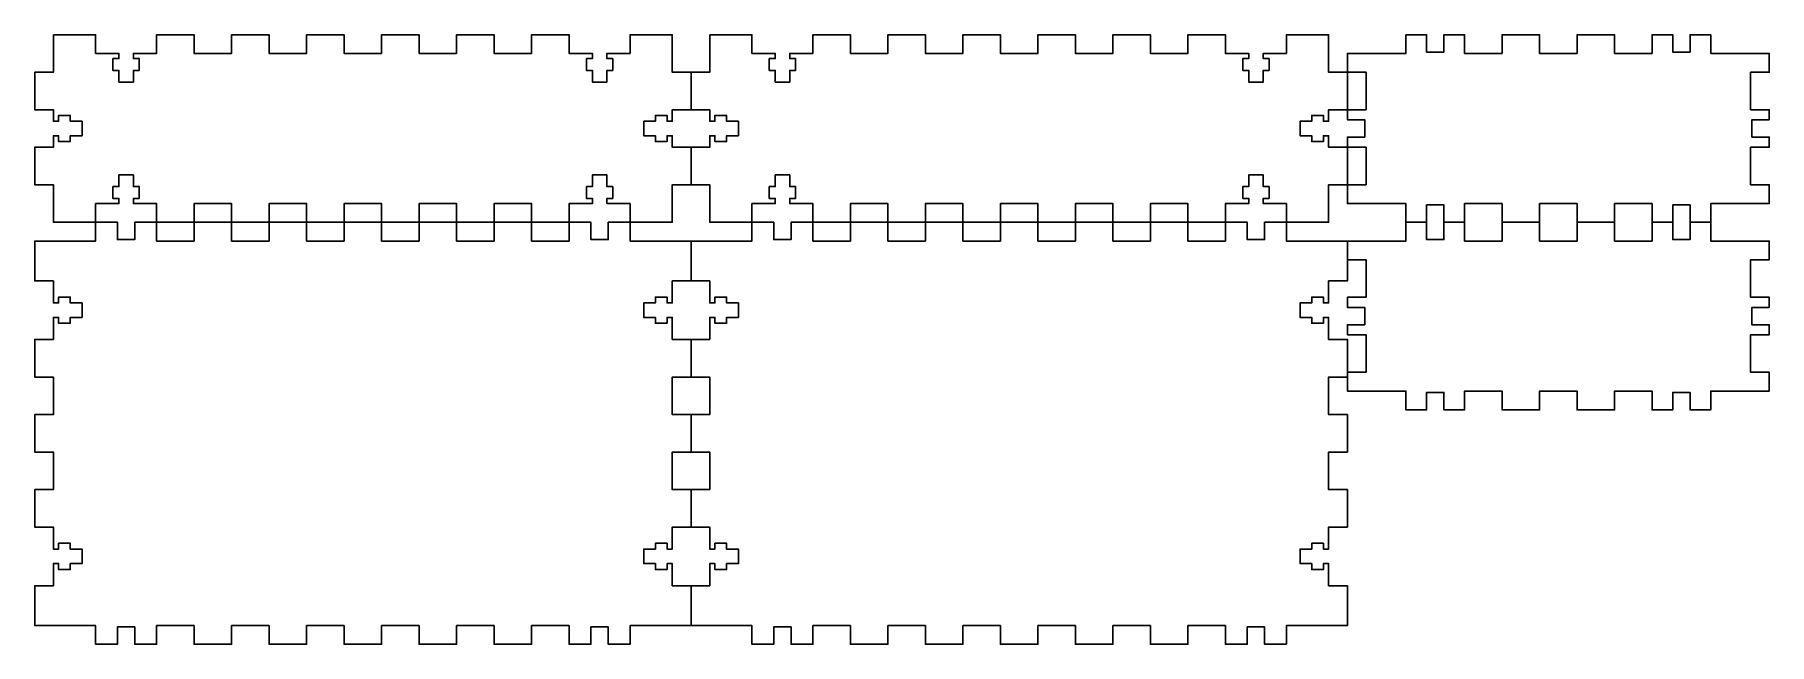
# Model space of a CAD drawing. Extents: x 6 to 376, y 6 to 136.
import ezdxf

# ---------------------------------------------------------------- set-up
doc = ezdxf.new("R2010")
doc.units = 0
doc.layers.get('0').update_dxf_attribs({"linetype": 'CONTINUOUS'})

msp = doc.modelspace()

# ---------------------------------------------------------------- linework, layer by layer
at = {"color": 7}
for points in [[(10.350152, 136.35), (10.350152, 128.350213), (6.349983, 128.350213), (6.349983, 120.349874), (10.350152, 120.349874), (10.350152, 117.900273), (11.449826, 117.900273), (11.449826, 119.149879), (13.950139, 119.149879), (13.950139, 117.900273), (16.4499, 117.900273), (16.4499, 114.800239), (13.950139, 114.800239), (13.950139, 113.550082), (11.449826, 113.550082), (11.449826, 114.800239), (10.350152, 114.800239), (10.350152, 112.350088), (6.349983, 112.350088), (6.349983, 104.349748), (10.350152, 104.349748), (10.350152, 96.349961), (19.349844, 96.349961), (19.349844, 100.350131), (24.299757, 100.350131), (24.299757, 101.449805), (23.050152, 101.449805), (23.050152, 103.950118), (24.299757, 103.950118), (24.299757, 106.449879), (27.399792, 106.449879), (27.399792, 103.950118), (28.649947, 103.950118), (28.649947, 101.449805), (27.399792, 101.449805), (27.399792, 100.350131), (32.350256, 100.350131), (32.350256, 96.349961), (40.350045, 96.349961), (40.350045, 100.350131), (48.349831, 100.350131), (48.349831, 96.349961), (56.350171, 96.349961), (56.350171, 100.350131), (64.349957, 100.350131), (64.349957, 96.349961), (72.349744, 96.349961), (72.349744, 100.350131), (80.350083, 100.350131), (80.350083, 96.349961), (88.34987, 96.349961), (88.34987, 100.350131), (96.350209, 100.350131), (96.350209, 96.349961), (104.349996, 96.349961), (104.349996, 100.350131), (112.349782, 100.350131), (112.349782, 96.349961), (120.350122, 96.349961), (120.350122, 100.350131), (125.300034, 100.350131), (125.300034, 101.449805), (124.04988, 101.449805), (124.04988, 103.950118), (125.300034, 103.950118), (125.300034, 106.449879), (128.400071, 106.449879), (128.400071, 103.950118), (129.650225, 103.950118), (129.650225, 101.449805), (128.400071, 101.449805), (128.400071, 100.350131), (133.349983, 100.350131), (133.349983, 96.349961), (142.350225, 96.349961), (142.350225, 104.349748), (146.349844, 104.349748), (146.349844, 112.350088), (142.350225, 112.350088), (142.350225, 114.800239), (141.250001, 114.800239), (141.250001, 113.550082), (138.75024, 113.550082), (138.75024, 114.800239), (136.249926, 114.800239), (136.249926, 117.900273), (138.75024, 117.900273), (138.75024, 119.149879), (141.250001, 119.149879), (141.250001, 117.900273), (142.350225, 117.900273), (142.350225, 120.349874), (146.349844, 120.349874), (146.349844, 128.350213), (142.350225, 128.350213), (142.350225, 136.35), (133.349983, 136.35), (133.349983, 132.349831), (128.400071, 132.349831), (128.400071, 131.250156), (129.650225, 131.250156), (129.650225, 128.749844), (128.400071, 128.749844), (128.400071, 126.250083), (125.300034, 126.250083), (125.300034, 128.749844), (124.04988, 128.749844), (124.04988, 131.250156), (125.300034, 131.250156), (125.300034, 132.349831), (120.350122, 132.349831), (120.350122, 136.35), (112.349782, 136.35), (112.349782, 132.349831), (104.349996, 132.349831), (104.349996, 136.35), (96.350209, 136.35), (96.350209, 132.349831), (88.34987, 132.349831), (88.34987, 136.35), (80.350083, 136.35), (80.350083, 132.349831), (72.349744, 132.349831), (72.349744, 136.35), (64.349957, 136.35), (64.349957, 132.349831), (56.350171, 132.349831), (56.350171, 136.35), (48.349831, 136.35), (48.349831, 132.349831), (40.350045, 132.349831), (40.350045, 136.35), (32.350256, 136.35), (32.350256, 132.349831), (27.399792, 132.349831), (27.399792, 131.250156), (28.649947, 131.250156), (28.649947, 128.749844), (27.399792, 128.749844), (27.399792, 126.250083), (24.299757, 126.250083), (24.299757, 128.749844), (23.050152, 128.749844), (23.050152, 131.250156), (24.299757, 131.250156), (24.299757, 132.349831), (19.349844, 132.349831), (19.349844, 136.35), (10.350152, 136.35), (10.350152, 136.35)], [(150.350014, 136.35), (150.350014, 128.350213), (146.349844, 128.350213), (146.349844, 120.349874), (150.350014, 120.349874), (150.350014, 117.900273), (151.45024, 117.900273), (151.45024, 119.149879), (153.950001, 119.149879), (153.950001, 117.900273), (156.449762, 117.900273), (156.449762, 114.800239), (153.950001, 114.800239), (153.950001, 113.550082), (151.45024, 113.550082), (151.45024, 114.800239), (150.350014, 114.800239), (150.350014, 112.350088), (146.349844, 112.350088), (146.349844, 104.349748), (150.350014, 104.349748), (150.350014, 96.349961), (159.350256, 96.349961), (159.350256, 100.350131), (164.300171, 100.350131), (164.300171, 101.449805), (163.050014, 101.449805), (163.050014, 103.950118), (164.300171, 103.950118), (164.300171, 106.449879), (167.400204, 106.449879), (167.400204, 103.950118), (168.649808, 103.950118), (168.649808, 101.449805), (167.400204, 101.449805), (167.400204, 100.350131), (172.350117, 100.350131), (172.350117, 96.349961), (180.349906, 96.349961), (180.349906, 100.350131), (188.350243, 100.350131), (188.350243, 96.349961), (196.350032, 96.349961), (196.350032, 100.350131), (204.349818, 100.350131), (204.349818, 96.349961), (212.350158, 96.349961), (212.350158, 100.350131), (220.349945, 100.350131), (220.349945, 96.349961), (228.349731, 96.349961), (228.349731, 100.350131), (236.350071, 100.350131), (236.350071, 96.349961), (244.349857, 96.349961), (244.349857, 100.350131), (252.350197, 100.350131), (252.350197, 96.349961), (260.349983, 96.349961), (260.349983, 100.350131), (265.299896, 100.350131), (265.299896, 101.449805), (264.049741, 101.449805), (264.049741, 103.950118), (265.299896, 103.950118), (265.299896, 106.449879), (268.399932, 106.449879), (268.399932, 103.950118), (269.650086, 103.950118), (269.650086, 101.449805), (268.399932, 101.449805), (268.399932, 100.350131), (273.349844, 100.350131), (273.349844, 96.349961), (282.350069, 96.349961), (282.350069, 104.349748), (286.349694, 104.349748), (286.349694, 112.350088), (282.350069, 112.350088), (282.350069, 114.800239), (281.249862, 114.800239), (281.249862, 113.550082), (278.750101, 113.550082), (278.750101, 114.800239), (276.249788, 114.800239), (276.249788, 117.900273), (278.750101, 117.900273), (278.750101, 119.149879), (281.249862, 119.149879), (281.249862, 117.900273), (282.350069, 117.900273), (282.350069, 120.349874), (286.349694, 120.349874), (286.349694, 128.350213), (282.350069, 128.350213), (282.350069, 136.35), (273.349844, 136.35), (273.349844, 132.349831), (268.399932, 132.349831), (268.399932, 131.250156), (269.650086, 131.250156), (269.650086, 128.749844), (268.399932, 128.749844), (268.399932, 126.250083), (265.299896, 126.250083), (265.299896, 128.749844), (264.049741, 128.749844), (264.049741, 131.250156), (265.299896, 131.250156), (265.299896, 132.349831), (260.349983, 132.349831), (260.349983, 136.35), (252.350197, 136.35), (252.350197, 132.349831), (244.349857, 132.349831), (244.349857, 136.35), (236.350071, 136.35), (236.350071, 132.349831), (228.349731, 132.349831), (228.349731, 136.35), (220.349945, 136.35), (220.349945, 132.349831), (212.350158, 132.349831), (212.350158, 136.35), (204.349818, 136.35), (204.349818, 132.349831), (196.350032, 132.349831), (196.350032, 136.35), (188.350243, 136.35), (188.350243, 132.349831), (180.349906, 132.349831), (180.349906, 136.35), (172.350117, 136.35), (172.350117, 132.349831), (167.400204, 132.349831), (167.400204, 131.250156), (168.649808, 131.250156), (168.649808, 128.749844), (167.400204, 128.749844), (167.400204, 126.250083), (164.300171, 126.250083), (164.300171, 128.749844), (163.050014, 128.749844), (163.050014, 131.250156), (164.300171, 131.250156), (164.300171, 132.349831), (159.350256, 132.349831), (159.350256, 136.35), (150.350014, 136.35), (150.350014, 136.35)], [(298.850163, 136.35), (298.850163, 132.349831), (286.349694, 132.349831), (286.349694, 128.350213), (290.349855, 128.350213), (290.349855, 120.349874), (286.349694, 120.349874), (286.349694, 118.200135), (290.049994, 118.200135), (290.049994, 114.499826), (286.349694, 114.499826), (286.349694, 112.350088), (290.349855, 112.350088), (290.349855, 104.349748), (286.349694, 104.349748), (286.349694, 100.350131), (298.850163, 100.350131), (298.850163, 96.349961), (303.249951, 96.349961), (303.249951, 100.05027), (306.949715, 100.05027), (306.949715, 96.349961), (311.350067, 96.349961), (311.350067, 100.350131), (319.349854, 100.350131), (319.349854, 96.349961), (327.350176, 96.349961), (327.350176, 100.350131), (335.349963, 100.350131), (335.349963, 96.349961), (343.349778, 96.349961), (343.349778, 100.350131), (351.3501, 100.350131), (351.3501, 96.349961), (355.749888, 96.349961), (355.749888, 100.05027), (359.450217, 100.05027), (359.450217, 96.349961), (363.850005, 96.349961), (363.850005, 100.350131), (376.349909, 100.350131), (376.349909, 104.349748), (372.349748, 104.349748), (372.349748, 112.350088), (376.349909, 112.350088), (376.349909, 114.499826), (372.650173, 114.499826), (372.650173, 118.200135), (376.349909, 118.200135), (376.349909, 120.349874), (372.349748, 120.349874), (372.349748, 128.350213), (376.349909, 128.350213), (376.349909, 132.349831), (363.850005, 132.349831), (363.850005, 136.35), (359.450217, 136.35), (359.450217, 132.650243), (355.749888, 132.650243), (355.749888, 136.35), (351.3501, 136.35), (351.3501, 132.349831), (343.349778, 132.349831), (343.349778, 136.35), (335.349963, 136.35), (335.349963, 132.349831), (327.350176, 132.349831), (327.350176, 136.35), (319.349854, 136.35), (319.349854, 132.349831), (311.350067, 132.349831), (311.350067, 136.35), (306.949715, 136.35), (306.949715, 132.650243), (303.249951, 132.650243), (303.249951, 136.35), (298.850163, 136.35), (298.850163, 136.35)], [(19.349844, 96.349961), (19.349844, 92.349792), (6.349983, 92.349792), (6.349983, 83.850051), (10.350152, 83.850051), (10.350152, 79.149841), (11.449826, 79.149841), (11.449826, 80.399995), (13.950139, 80.399995), (13.950139, 79.149841), (16.4499, 79.149841), (16.4499, 76.049805), (13.950139, 76.049805), (13.950139, 74.800201), (11.449826, 74.800201), (11.449826, 76.049805), (10.350152, 76.049805), (10.350152, 71.350144), (6.349983, 71.350144), (6.349983, 63.349805), (10.350152, 63.349805), (10.350152, 55.350018), (6.349983, 55.350018), (6.349983, 47.350229), (10.350152, 47.350229), (10.350152, 39.349892), (6.349983, 39.349892), (6.349983, 31.350103), (10.350152, 31.350103), (10.350152, 26.649892), (11.449826, 26.649892), (11.449826, 27.900049), (13.950139, 27.900049), (13.950139, 26.649892), (16.4499, 26.649892), (16.4499, 23.549856), (13.950139, 23.549856), (13.950139, 22.300252), (11.449826, 22.300252), (11.449826, 23.549856), (10.350152, 23.549856), (10.350152, 18.850195), (6.349983, 18.850195), (6.349983, 10.349905), (19.349844, 10.349905), (19.349844, 6.349735), (23.999896, 6.349735), (23.999896, 10.050044), (27.700204, 10.050044), (27.700204, 6.349735), (32.350256, 6.349735), (32.350256, 10.349905), (40.350045, 10.349905), (40.350045, 6.349735), (48.349831, 6.349735), (48.349831, 10.349905), (56.350171, 10.349905), (56.350171, 6.349735), (64.349957, 6.349735), (64.349957, 10.349905), (72.349744, 10.349905), (72.349744, 6.349735), (80.350083, 6.349735), (80.350083, 10.349905), (88.34987, 10.349905), (88.34987, 6.349735), (96.350209, 6.349735), (96.350209, 10.349905), (104.349996, 10.349905), (104.349996, 6.349735), (112.349782, 6.349735), (112.349782, 10.349905), (120.350122, 10.349905), (120.350122, 6.349735), (125.000173, 6.349735), (125.000173, 10.050044), (128.699932, 10.050044), (128.699932, 6.349735), (133.349983, 6.349735), (133.349983, 10.349905), (146.349844, 10.349905), (146.349844, 18.850195), (142.350225, 18.850195), (142.350225, 23.549856), (141.250001, 23.549856), (141.250001, 22.300252), (138.75024, 22.300252), (138.75024, 23.549856), (136.249926, 23.549856), (136.249926, 26.649892), (138.75024, 26.649892), (138.75024, 27.900049), (141.250001, 27.900049), (141.250001, 26.649892), (142.350225, 26.649892), (142.350225, 31.350103), (146.349844, 31.350103), (146.349844, 39.349892), (142.350225, 39.349892), (142.350225, 47.350229), (146.349844, 47.350229), (146.349844, 55.350018), (142.350225, 55.350018), (142.350225, 63.349805), (146.349844, 63.349805), (146.349844, 71.350144), (142.350225, 71.350144), (142.350225, 76.049805), (141.250001, 76.049805), (141.250001, 74.800201), (138.75024, 74.800201), (138.75024, 76.049805), (136.249926, 76.049805), (136.249926, 79.149841), (138.75024, 79.149841), (138.75024, 80.399995), (141.250001, 80.399995), (141.250001, 79.149841), (142.350225, 79.149841), (142.350225, 83.850051), (146.349844, 83.850051), (146.349844, 92.349792), (133.349983, 92.349792), (133.349983, 96.349961), (128.699932, 96.349961), (128.699932, 92.650203), (125.000173, 92.650203), (125.000173, 96.349961), (120.350122, 96.349961), (120.350122, 92.349792), (112.349782, 92.349792), (112.349782, 96.349961), (104.349996, 96.349961), (104.349996, 92.349792), (96.350209, 92.349792), (96.350209, 96.349961), (88.34987, 96.349961), (88.34987, 92.349792), (80.350083, 92.349792), (80.350083, 96.349961), (72.349744, 96.349961), (72.349744, 92.349792), (64.349957, 92.349792), (64.349957, 96.349961), (56.350171, 96.349961), (56.350171, 92.349792), (48.349831, 92.349792), (48.349831, 96.349961), (40.350045, 96.349961), (40.350045, 92.349792), (32.350256, 92.349792), (32.350256, 96.349961), (27.700204, 96.349961), (27.700204, 92.650203), (23.999896, 92.650203), (23.999896, 96.349961), (19.349844, 96.349961), (19.349844, 96.349961)], [(159.350256, 96.349961), (159.350256, 92.349792), (146.349844, 92.349792), (146.349844, 83.850051), (150.350014, 83.850051), (150.350014, 79.149841), (151.45024, 79.149841), (151.45024, 80.399995), (153.950001, 80.399995), (153.950001, 79.149841), (156.449762, 79.149841), (156.449762, 76.049805), (153.950001, 76.049805), (153.950001, 74.800201), (151.45024, 74.800201), (151.45024, 76.049805), (150.350014, 76.049805), (150.350014, 71.350144), (146.349844, 71.350144), (146.349844, 63.349805), (150.350014, 63.349805), (150.350014, 55.350018), (146.349844, 55.350018), (146.349844, 47.350229), (150.350014, 47.350229), (150.350014, 39.349892), (146.349844, 39.349892), (146.349844, 31.350103), (150.350014, 31.350103), (150.350014, 26.649892), (151.45024, 26.649892), (151.45024, 27.900049), (153.950001, 27.900049), (153.950001, 26.649892), (156.449762, 26.649892), (156.449762, 23.549856), (153.950001, 23.549856), (153.950001, 22.300252), (151.45024, 22.300252), (151.45024, 23.549856), (150.350014, 23.549856), (150.350014, 18.850195), (146.349844, 18.850195), (146.349844, 10.349905), (159.350256, 10.349905), (159.350256, 6.349735), (163.999757, 6.349735), (163.999757, 10.050044), (167.700065, 10.050044), (167.700065, 6.349735), (172.350117, 6.349735), (172.350117, 10.349905), (180.349906, 10.349905), (180.349906, 6.349735), (188.350243, 6.349735), (188.350243, 10.349905), (196.350032, 10.349905), (196.350032, 6.349735), (204.349818, 6.349735), (204.349818, 10.349905), (212.350158, 10.349905), (212.350158, 6.349735), (220.349945, 6.349735), (220.349945, 10.349905), (228.349731, 10.349905), (228.349731, 6.349735), (236.350071, 6.349735), (236.350071, 10.349905), (244.349857, 10.349905), (244.349857, 6.349735), (252.350197, 6.349735), (252.350197, 10.349905), (260.349983, 10.349905), (260.349983, 6.349735), (265.000034, 6.349735), (265.000034, 10.050044), (268.699793, 10.050044), (268.699793, 6.349735), (273.349844, 6.349735), (273.349844, 10.349905), (286.349694, 10.349905), (286.349694, 18.850195), (282.350069, 18.850195), (282.350069, 23.549856), (281.249862, 23.549856), (281.249862, 22.300252), (278.750101, 22.300252), (278.750101, 23.549856), (276.249788, 23.549856), (276.249788, 26.649892), (278.750101, 26.649892), (278.750101, 27.900049), (281.249862, 27.900049), (281.249862, 26.649892), (282.350069, 26.649892), (282.350069, 31.350103), (286.349694, 31.350103), (286.349694, 39.349892), (282.350069, 39.349892), (282.350069, 47.350229), (286.349694, 47.350229), (286.349694, 55.350018), (282.350069, 55.350018), (282.350069, 63.349805), (286.349694, 63.349805), (286.349694, 71.350144), (282.350069, 71.350144), (282.350069, 76.049805), (281.249862, 76.049805), (281.249862, 74.800201), (278.750101, 74.800201), (278.750101, 76.049805), (276.249788, 76.049805), (276.249788, 79.149841), (278.750101, 79.149841), (278.750101, 80.399995), (281.249862, 80.399995), (281.249862, 79.149841), (282.350069, 79.149841), (282.350069, 83.850051), (286.349694, 83.850051), (286.349694, 92.349792), (273.349844, 92.349792), (273.349844, 96.349961), (268.699793, 96.349961), (268.699793, 92.650203), (265.000034, 92.650203), (265.000034, 96.349961), (260.349983, 96.349961), (260.349983, 92.349792), (252.350197, 92.349792), (252.350197, 96.349961), (244.349857, 96.349961), (244.349857, 92.349792), (236.350071, 92.349792), (236.350071, 96.349961), (228.349731, 96.349961), (228.349731, 92.349792), (220.349945, 92.349792), (220.349945, 96.349961), (212.350158, 96.349961), (212.350158, 92.349792), (204.349818, 92.349792), (204.349818, 96.349961), (196.350032, 96.349961), (196.350032, 92.349792), (188.350243, 92.349792), (188.350243, 96.349961), (180.349906, 96.349961), (180.349906, 92.349792), (172.350117, 92.349792), (172.350117, 96.349961), (167.700065, 96.349961), (167.700065, 92.650203), (163.999757, 92.650203), (163.999757, 96.349961), (159.350256, 96.349961), (159.350256, 96.349961)], [(298.850163, 96.349961), (298.850163, 92.349792), (286.349694, 92.349792), (286.349694, 88.350175), (290.349855, 88.350175), (290.349855, 80.349835), (286.349694, 80.349835), (286.349694, 78.200095), (290.049994, 78.200095), (290.049994, 74.499786), (286.349694, 74.499786), (286.349694, 72.350049), (290.349855, 72.350049), (290.349855, 64.35026), (286.349694, 64.35026), (286.349694, 60.35009), (298.850163, 60.35009), (298.850163, 56.349923), (303.249951, 56.349923), (303.249951, 60.050229), (306.949715, 60.050229), (306.949715, 56.349923), (311.350067, 56.349923), (311.350067, 60.35009), (319.349854, 60.35009), (319.349854, 56.349923), (327.350176, 56.349923), (327.350176, 60.35009), (335.349963, 60.35009), (335.349963, 56.349923), (343.349778, 56.349923), (343.349778, 60.35009), (351.3501, 60.35009), (351.3501, 56.349923), (355.749888, 56.349923), (355.749888, 60.050229), (359.450217, 60.050229), (359.450217, 56.349923), (363.850005, 56.349923), (363.850005, 60.35009), (376.349909, 60.35009), (376.349909, 64.35026), (372.349748, 64.35026), (372.349748, 72.350049), (376.349909, 72.350049), (376.349909, 74.499786), (372.650173, 74.499786), (372.650173, 78.200095), (376.349909, 78.200095), (376.349909, 80.349835), (372.349748, 80.349835), (372.349748, 88.350175), (376.349909, 88.350175), (376.349909, 92.349792), (363.850005, 92.349792), (363.850005, 96.349961), (359.450217, 96.349961), (359.450217, 92.650203), (355.749888, 92.650203), (355.749888, 96.349961), (351.3501, 96.349961), (351.3501, 92.349792), (343.349778, 92.349792), (343.349778, 96.349961), (335.349963, 96.349961), (335.349963, 92.349792), (327.350176, 92.349792), (327.350176, 96.349961), (319.349854, 96.349961), (319.349854, 92.349792), (311.350067, 92.349792), (311.350067, 96.349961), (306.949715, 96.349961), (306.949715, 92.650203), (303.249951, 92.650203), (303.249951, 96.349961), (298.850163, 96.349961), (298.850163, 96.349961)]]:
    msp.add_lwpolyline(points, close=True, dxfattribs=at)

doc.saveas('drawing.dxf')
